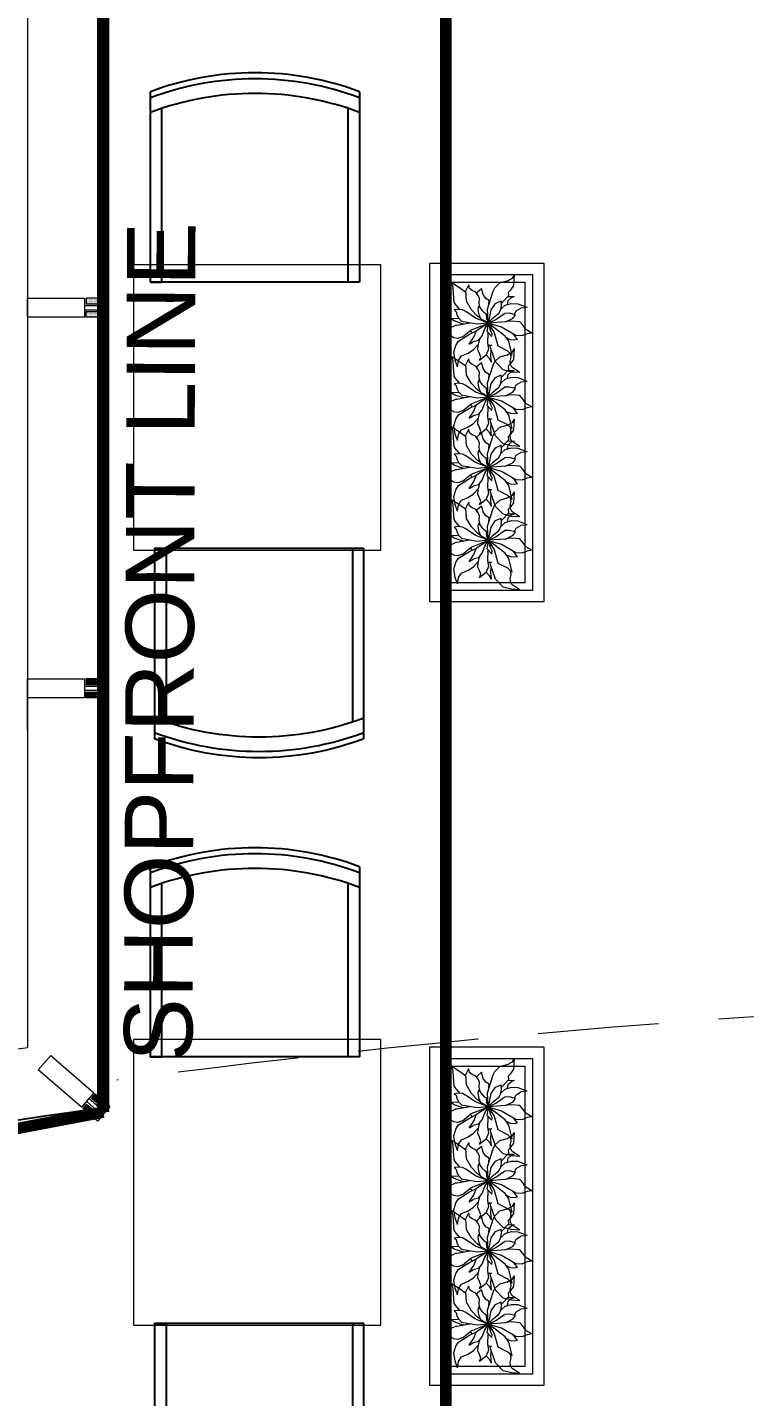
# Model space of a CAD drawing. Header units: millimetres. Extents: x 4459 to 18299, y -2909 to 3305.
# Drawn here: x 11926.5 to 12115.1, y 1101.8 to 1461.7 of the extents above; entities that cross this region are included whole.
import ezdxf
from ezdxf.xclip import XClip

# ---------------------------------------------------------------- set-up
doc = ezdxf.new("R2010")
doc.units = ezdxf.units.MM
doc.header["$LTSCALE"] = 5
doc.header["$XCLIPFRAME"] = 0
doc.linetypes.add('141125_RT1$0$HIDDEN', pattern=[9.524999999999995, 6.349999999999998, -3.174999999999998])
doc.linetypes.add('DASHEDX2', pattern=[1.5, 1, -0.5])
for name, color, linetype, lineweight in [('141125_RT1$0$LP-LINE_1', 41, 'Continuous', 15), ('141125_RT1$0$LP-SHOPFRONT', 230, 'Continuous', 9), ('A-_WIND----_E-', 4, 'Continuous', 13), ('LP-AREA_POLYLINE', 7, 'Continuous', 5), ('no3_ahşap gorunus on kalın', 34, 'Continuous', 20), ('no3_mermer gorunus on', 31, 'Continuous', 15), ('no3_tefriş izdüşüm', 87, 'Continuous', 15), ('no3_tefriş kesit ön', 24, 'Continuous', 25), ('no3_ölçü tefriş', 252, 'Continuous', 0)]:
    doc.layers.add(name, color=color, linetype=linetype, lineweight=lineweight)
for name, color, linetype in [('katman 1', 7, 'Continuous'), ('LP-RETAIL_LINE', 10, 'DASHEDX2'), ('xref_4_vitrin_kaplama$0$2DCAM', 6, 'Continuous')]:
    doc.layers.add(name, color=color, linetype=linetype)
doc.styles.add('TEXT-500', font='arial.ttf', dxfattribs={"height": 1.25})
pattern_1 = [(0, (0, 0), (0.9375, 1.875), [0, -1.875])]

# ---------------------------------------------------------------- blocks, each defined once
blk = doc.blocks.new('Mullion')
at = {"layer": 'A-_WIND----_E-', "lineweight": 0, "ltscale": 0.2999999999999999}
h = blk.add_hatch(dxfattribs=at)
h.set_pattern_fill('DOTS', color=8, scale=30)
h.set_pattern_definition(pattern_1)
h.paths.add_polyline_path([(0, 25), (-30, 25), (-30, 10), (0, 10)])
h = blk.add_hatch(dxfattribs=at)
h.set_pattern_fill('DOTS', color=8, scale=30)
h.set_pattern_definition(pattern_1)
h.paths.add_polyline_path([(0, -25), (-30, -25), (-30, -10), (0, -10)])
at = {"layer": 'A-_WIND----_E-', "color": 8, "lineweight": 0, "ltscale": 0.2999999999999999}
for points in [[(-185, 25), (-35, 25), (-35, -25), (-185, -25)], [(-35, -5), (0, -5), (0, 5), (-35, 5)], [(-30, 10), (0, 10), (0, 25), (-30, 25)], [(5, 25), (21, 25), (21, -25), (5, -25)], [(-30, -10), (0, -10), (0, -25), (-30, -25)]]:
    blk.add_lwpolyline(points, close=True, dxfattribs=at)
blk = doc.blocks.new('A$C25195F0E')
at = {"layer": 'LP-AREA_POLYLINE', "elevation": 4.343754e-10}
for points in [[(1241.289538408398, 1481.771808560442), (1740.611853405878, 982.4494935729595), (1740.611853410447, -260.5213327812821, 0.06013173421117496), (1740.611853410447, -260.5213327812821), (1740.611853412033, -260.5213327867173), (1740.611853410447, -260.5213327812821), (1740.611853410447, -260.5213327812821), (1740.611853410447, -260.5213327812821), (1740.611853410447, -260.5213327812821), (1740.611853410447, -260.5213327812821), (1740.611853410447, -260.5213327812821), (1740.611853410447, -260.5213327812821, 0.1425159284874142), (363.910648668787, -881.7700540678402), (-329.1675914946045, -187.7195104144735), (-378.6679432249766, -138.2202141176072)], [(1832.148862516079, 631.3331623820427), (1832.148862516079, -450.5505791022647, 0.0360024207227182), (1478.385942435564, -517.7902734839922), (1520.471963534298, -661.4096108145554), (1396.293859317625, -697.7985986152676), (1431.301155913155, -817.2616556475555), (1295.85431106628, -880.4067974961258), (957.0359783746562, -1038.363459580076), (957.0359783746562, -935.7081222731981), (837.0361213568767, -935.7045508444721), (837.0361213568767, -1055.704550844472), (538.1027967216742, -1055.708133434566), (364.2311962655031, -881.4511934745692), (364.2311962655031, -881.4511934745692, -0.1427365817317332), (1742.148862514962, -260.521332781957), (1742.148862516125, 631.3331623820427)]]:
    blk.add_lwpolyline(points, format="xyb", close=True, dxfattribs=at)
blk = doc.blocks.new('plan3')
at = {"layer": '141125_RT1$0$LP-LINE_1', "linetype": '141125_RT1$0$HIDDEN'}
blk.add_arc((27625.96915844024, -9929.740094745024, 8.542605445249762e-08), 2726.187439200251, 93.4277090032333, 97.43974848972775, dxfattribs=at)
at = {"layer": '141125_RT1$0$LP-SHOPFRONT'}
blk.add_line((27267.97301299611, -6021.973202159155), (27267.97301300058, -7234.944028513362), dxfattribs=at)
blk.add_arc((27647.39728095002, -9911.930804495787, -1.969821306069264e-09), 2703.74203168387, 98.06711677474536, 107.5986670926949, dxfattribs=at)
at = {"layer": 'A-_WIND----_E-', "color": 8, "lineweight": 0, "ltscale": 0.2999999999999999, "elevation": 1.351789569170592e-09}
blk.add_lwpolyline([(27249.47278670756, -6021.041624340965), (27249.47278670792, -7217.99756384134, 0.04013499430191375), (26824.33338827374, -7316.164380268878)], format="xyb", dxfattribs=at)
at = {"layer": 'LP-RETAIL_LINE', "ltscale": 0.2, "const_width": 3}
blk.add_lwpolyline([(27359.5097958179, -6343.089694982906), (27359.5097958179, -7424.973436467217, 0.0360024207227182), (27005.74687573738, -7492.213130848948), (27047.83289683613, -7635.832468179513), (26923.65479261945, -7672.221455980225), (26958.66208921497, -7791.684513012508), (26823.21524436812, -7854.829654861069), (26484.39691167647, -8012.786316945032), (26484.39691167648, -7910.130979638154), (26364.3970546587, -7910.127408209439), (26364.39705465872, -8030.127408209431), (26065.46373002349, -8030.130990799518), (25891.59212956734, -7855.874050839535), (25891.59212956734, -7855.874050839535, -0.1427365817317332), (27269.50979581678, -7234.944190146918), (27269.50979581796, -6343.089694982897)], format="xyb", close=True, dxfattribs=at)
at = {"layer": 'xref_4_vitrin_kaplama$0$2DCAM'}
blk.add_line((27267.97278670752, -6021.041624340902, 1.351789569170592e-09), (27267.97278670786, -7234.012450696007, 1.351789569170592e-09), dxfattribs=at)
blk.add_arc((27647.39705466434, -9910.99922668682, 1.351789569170592e-09), 2703.742031693153, 98.06711677474543, 107.598667216034, dxfattribs=at)
at = {"layer": 'A-_WIND----_E-'}
ref = blk.add_blockref('Mullion', (27267.97278579635, -7023.541625278127, 1.351789569170592e-09), dxfattribs=dict(at, xscale=0.1, yscale=0.1, zscale=0.1))
XClip(ref).set_block_clipping_path([(-22651.868302286835, -9465.857829264947), (3508.0003322414123, 16096.508782297431)])
ref = blk.add_blockref('Mullion', (27267.97278579581, -7123.541625278143, 1.351789569170592e-09), dxfattribs=dict(at, xscale=0.1, yscale=0.1, zscale=0.1))
XClip(ref).set_block_clipping_path([(-22651.868302281247, -8465.857829264889), (3508.000332247, 17096.50878229749)])
ref = blk.add_blockref('Mullion', (27267.97278670795, -7234.012450695929, 1.351789569170592e-09), dxfattribs=dict(at, xscale=0.09999999999999998, yscale=0.09999999999999998, zscale=0.09999999999999998, rotation=319.118257896372))
XClip(ref).set_block_clipping_path([(-12308.346654828347, -20391.131986442488), (7470.137795838935, -3269.500060411403), (-9260.429104017734, 16057.235773488297), (-29038.913554685016, -1064.3961525427876)])
at = {"layer": 'no3_ahşap gorunus on kalın'}
ref = blk.add_blockref('A$C25195F0E', (25527.36093330185, -6974.422857364958), dxfattribs=at)
XClip(ref).set_block_clipping_path([(-524.5749777341698, -995.7045508396586), (2091.411885718655, 1560.5321103165807)])
at = {"ltscale": 0.05, "extrusion": (-8.293577395358424e-09, -1.980887709716161e-08, 0.9999999999999998), "insert": (27283.97749766304, -7221.765665362271), "char_height": 18, "width": 368.7256650853347, "attachment_point": 4, "text_direction": (0.003808467911901814, 0.9999927477597844, 1.984031929999999e-08), "style": 'TEXT-500'}
blk.add_mtext('SHOPFRONT LINE', dxfattribs=at)
blk = doc.blocks.new('olea')
at = {"layer": 'no3_tefriş kesit ön'}
for p, q in [((12418.24347509724, 3977.250075682242), (12468.24347509724, 3977.25007568224)), ((12468.24347509724, 3977.25007568224), (12468.24347509724, 3974.250075682243)), ((12468.24347509724, 3974.250075682243), (12422.61806443963, 3974.25007568224)), ((12468.24347509724, 3925.250075682239), (12422.61806443963, 3925.250075682239)), ((12468.24347509724, 3922.25007568224), (12468.24347509724, 3925.250075682239))]:
    blk.add_line(p, q, dxfattribs=at)
blk.add_lwpolyline([(12468.24347509724, 3977.25007568224), (12468.24347509724, 3922.25007568224), (12418.24347509724, 3922.250075682239)], dxfattribs=at)
for centre, start, end in [((12491.36847509723, 3949.75007568224), 159.3903070624658, 200.6096929375336), ((12492.96679354029, 3949.75007568224), 159.3903070624689, 200.6096929375333), ((12496.8020628827, 3949.75007568224), 159.3903070624686, 200.6096929375314)]:
    blk.add_arc(centre, 78.125, start, end, dxfattribs=at)
blk = doc.blocks.new('dıs mekan')
at = {"layer": 'no3_mermer gorunus on', "elevation": -0.0004093187500450595}
blk.add_lwpolyline([(19416.21611610498, -8287.51315584355), (19416.21601806649, -8362.513155843484), (19481.21601806642, -8362.513240810153), (19481.21611610492, -8287.513240810222)], close=True, dxfattribs=at)
at = {"rotation": 269.9999251041265}
blk.add_blockref('olea', (15498.42587678671, 4176.179436639763, -0.0004093187500450596), dxfattribs=at)
at = {"xscale": -1, "rotation": 269.9999251041265}
blk.add_blockref('olea', (15499.48464177495, -20830.35449497535, -0.0004093187500450596), dxfattribs=at)
blk = doc.blocks.new('KUST')
for p, q in [((-3.107999999997446, 385.9107000000108), (13.87049999999874, 328.978799999993)), ((-3.107999999997446, 385.9107000000108), (58.59389999999962, 322.2953999999845)), ((233.5007999999988, 349.7588999999834), (324.2022000000048, 394.0085999999951)), ((302.9252999999983, 365.920200000005), (324.2022000000048, 394.0085999999951)), ((-239.6849999999972, 336.1335000000054), (-188.8409999999993, 298.3175999999844)), ((-239.6849999999972, 336.1335000000054), (-230.5523999999991, 293.5158000000001)), ((-230.5523999999991, 293.5158000000001), (-228.4787999999992, 238.8107999999874)), ((-188.8409999999993, 298.3175999999844), (-145.0284000000011, 287.3016000000007)), ((-145.0284000000011, 287.3016000000007), (-100.7123999999948, 274.3698000000109)), ((-100.7123999999948, 274.3698000000109), (-63.89910000000043, 204.2264999999929)), ((-43.53329999999573, 227.9823000000078), (-23.25420000000236, 259.9023000000102)), ((-23.25420000000236, 259.9023000000102), (11.86530000000516, 211.8209999999862)), ((-17.67870000000187, 254.2578000000048), (6.276000000005411, 279.9246000000039)), ((6.276000000005411, 279.9246000000039), (13.87049999999874, 328.978799999993)), ((58.59389999999962, 322.2953999999845), (86.65020000000254, 262.1291999999812)), ((86.65020000000254, 262.1291999999812), (92.1480000000031, 202.1873999999911)), ((124.4295000000051, 182.1167999999829), (163.8291000000009, 272.1429000000057)), ((125.2259999999978, 247.6958999999965), (136.3314000000031, 283.3463999999935)), ((134.5461, 313.5704999999803), (156.5415000000002, 256.9062000000031)), ((134.5461, 313.5704999999803), (136.3314000000031, 283.3463999999935)), ((163.8291000000009, 272.1429000000057), (195.8726999999982, 282.5933999999847)), ((195.8726999999982, 282.5933999999847), (210.4020000000048, 313.0074000000036)), ((210.4020000000048, 313.0074000000036), (233.5007999999988, 349.7588999999834)), ((295.9260000000029, 306.7908000000102), (302.9252999999983, 365.920200000005)), ((295.9260000000029, 306.7908000000102), (304.4312999999988, 235.3593000000046)), ((-244.2305999999974, 189.6629999999959), (-184.0664999999973, 173.1240000000071)), ((-244.2305999999974, 189.6629999999959), (-239.1173999999978, 162.3573000000079)), ((-239.1173999999978, 162.3573000000079), (-222.4227000000013, 129.9062999999819)), ((-228.4787999999992, 238.8107999999874), (-205.3482000000002, 189.6309000000087)), ((-222.4227000000013, 129.9062999999819), (-187.4312999999944, 100.788)), ((-205.3482000000002, 189.6309000000087), (-82.82309999999597, 96.95429999999305)), ((-63.89910000000043, 204.2264999999929), (-48.81569999999442, 155.9438999999998)), ((-54.08460000000161, 171.0500999999908), (-47.68500000000131, 172.7279999999837)), ((-49.33320000000094, 148.7066999999911), (-43.53329999999573, 227.9823000000078)), ((-49.33320000000094, 148.7066999999911), (0, 0)), ((4.802100000000564, 74.9219999999923), (26.73810000000572, 170.7069000000047)), ((11.86530000000516, 211.8209999999862), (26.73810000000572, 170.7069000000047)), ((47.45639999999867, 122.9415000000017), (72.06120000000169, 153.9482999999905)), ((72.06120000000169, 153.9482999999905), (109.749000000005, 174.0644999999858)), ((77.20650000000546, 158.1869999999981), (92.1480000000031, 202.1873999999911)), ((91.58939999999802, 226.8425999999863), (125.2259999999978, 247.6958999999965)), ((104.7273000000047, 68.39429999999993), (143.8662000000022, 129.8148000000083)), ((109.749000000005, 174.0644999999858), (145.1204999999987, 187.4357999999915)), ((124.7544000000033, 38.86170000000675), (258.8289000000003, 151.7829000000006)), ((143.8662000000022, 129.8148000000083), (145.1204999999987, 187.4357999999915)), ((258.8289000000003, 151.7829000000006), (282.0236999999992, 180.3749999999809)), ((282.0236999999992, 180.3749999999809), (304.4312999999988, 235.3593000000046)), ((-537.8675999999984, 92.18220000000201), (-503.4710999999987, 23.44890000000532)), ((-537.8675999999984, 92.18220000000201), (-463.3619999999951, 42.15539999997873)), ((-503.4710999999987, 23.44890000000532), (-455.6714999999969, -41.76870000000008)), ((-463.3619999999951, 42.15539999997873), (-434.0513999999956, 39.61259999998674)), ((-434.0513999999956, 39.61259999998674), (-403.9215000000013, 49.56210000000283)), ((-403.9215000000013, 49.56210000000283), (-374.8853999999994, 71.50050000000192)), ((-374.8853999999994, 71.50050000000192), (-341.4504000000022, 80.27099999999336)), ((-358.7583000000024, 88.0074000000036), (-229.389900000001, 109.6617000000037)), ((-358.7583000000024, 88.0074000000036), (-310.0158000000022, 66.00719999999001)), ((-310.0158000000022, 66.00719999999001), (-233.4044999999946, 0.1646999999934451)), ((-233.4044999999946, 0.1646999999934451), (-104.4476999999944, 15.57300000000623)), ((-229.389900000001, 109.6617000000037), (-170.672399999998, 96.41879999998082)), ((-170.672399999998, 96.41879999998082), (-11.16929999999741, 3.208799999981693)), ((-104.4476999999944, 15.57300000000623), (-11.16929999999741, 3.208799999981693)), ((-103.8069000000007, 15.24359999998524), (-102.1679999999947, 14.95290000000296)), ((-93.97860000000264, 13.49040000001196), (-90.70109999999829, 12.90659999998525)), ((-84.15059999999528, 11.740199999997), (-77.6001000000008, 10.57380000000876)), ((-82.82309999999597, 96.95429999999305), (-5.401499999996418, 0.8193000000119355)), ((-74.3222999999972, 9.983699999997953), (-26.8889999999999, 1.521900000011556)), ((-69.10379999999918, -9.942599999999402), (0, 0)), ((-7.136399999998844, -16.14299999999957), (3.799499999999512, 0.5379000000061751)), ((-5.886599999999476, -3.781200000003082), (3.799499999999512, 0.5379000000061751)), ((-1.670700000002512, -1.034400000014557), (0, 0.0008999999977277)), ((0, 0), (4.802100000000564, 74.9219999999923)), ((7.470899999998437, 8.999699999992572), (28.05660000000216, 56.46749999999656)), ((10.55160000000512, 5.079000000000633), (104.7273000000047, 68.39429999999993)), ((17.42730000000563, 1.835700000003726), (124.7544000000033, 38.86170000000675)), ((28.05660000000216, 56.46749999999656), (47.45639999999867, 122.9415000000017)), ((43.12140000000397, -0.9660000000167202), (84.74130000000457, 11.99579999999969)), ((84.74130000000457, 11.99579999999969), (97.82430000000488, 1.105500000005577)), ((97.82430000000488, 1.105500000005577), (122.4015000000009, -6.772800000021562)), ((161.5494000000012, 68.17710000000261), (192.8925000000021, 83.33370000000286)), ((164.136000000002, 72.55080000001044), (165.4037999999986, 69.19080000000122)), ((192.8925000000021, 83.33370000000286), (220.4775000000012, 63.97019999998292)), ((203.5905000000042, -12.07590000000209), (247.0278000000036, 9.549000000004071)), ((220.4775000000012, 63.97019999998292), (263.7864000000008, 54.86760000001141)), ((247.0278000000036, 9.549000000004071), (278.2563000000039, 7.509600000003047)), ((263.7864000000008, 54.86760000001141), (323.7306000000018, 60.36059999998997)), ((278.2563000000039, 7.509600000003047), (311.4899999999977, -2.190299999995204)), ((292.3919999999981, 2.737499999977899), (306.9720000000046, 15.04199999998264)), ((306.9720000000046, 15.04199999998264), (323.7306000000018, 60.36059999998997)), ((-455.6714999999969, -41.76870000000008), (-359.696699999995, -80.02410000000282)), ((-359.696699999995, -80.02410000000282), (-226.8170999999995, -71.77050000000236)), ((-346.3253999999978, -115.3952999999888), (-285.5666999999983, -97.41209999999683)), ((-346.3253999999978, -115.3952999999888), (-308.3495999999968, -119.7578999999905)), ((-308.3495999999968, -119.7578999999905), (-266.3862000000023, -133.7289000000169)), ((-285.5666999999983, -97.41209999999683), (-242.4269999999979, -73.5557999999969)), ((-264.5369999999986, -130.7739000000083), (-224.2125000000016, -89.50200000001587)), ((-226.8170999999995, -71.77050000000236), (-198.8706000000008, -67.05330000000913)), ((-224.2125000000016, -89.50200000001587), (-172.0182000000023, -77.85870000001296)), ((-203.6997000000014, -52.37519999999449), (-191.6471999999999, -81.0060000000135)), ((-172.0182000000023, -77.85870000001296), (-84.15059999999528, -38.6786999999913)), ((-127.5419999999997, -21.17850000000772), (-104.1638999999947, -8.905799999990904)), ((-127.5419999999997, -21.17850000000772), (-68.73299999999745, -42.58349999998927)), ((-114.0515999999963, -150.6386999999904), (-88.22009999999523, -100.893300000007)), ((-104.1638999999947, -8.905799999990904), (-69.10379999999918, -9.942599999999402)), ((-92.05169999999896, -101.8982999999935), (-88.22009999999523, -100.893300000007)), ((-88.22009999999523, -100.893300000007), (-37.40820000000156, -52.78259999998909)), ((-68.73299999999745, -42.58349999998927), (-6.687899999997171, -4.142700000011246)), ((-37.40820000000156, -52.78259999998909), (-9.237599999997315, -16.33080000000291)), ((-21.14849999999819, -130.364400000019), (2.201400000001286, -7.853099999988444)), ((-4.206599999994864, -0.604200000009314), (-0.8880000000004884, -1.261200000021745)), ((-1.167299999994498, -29.27850000002081), (1.963800000004312, -179.2833000000087)), ((2.01900000000137, -6.713100000001759), (31.35240000000294, -104.3150999999966)), ((2.430900000001657, -1.91820000000007), (14.04420000000357, -4.216799999994691)), ((2.430900000001657, -5.250600000010763), (27.23250000000235, -22.61130000000549)), ((7.956000000001495, -0.1784999999927095), (43.12140000000397, -0.9660000000167202)), ((11.81970000000092, -12.95250000000578), (88.88399999999876, -97.41000000000213)), ((14.31900000000041, -11.606699999993), (64.84229999999798, -52.56060000000389)), ((31.35240000000294, -104.3150999999966), (111.5433000000024, -230.6055000000015)), ((64.84229999999798, -52.56060000000389), (105.6429000000037, -52.09139999999479)), ((71.46149999999807, -53.57070000001158), (96.25410000000443, -70.9250999999881)), ((88.88399999999876, -97.41000000000213), (180.3041999999976, -157.3241999999937)), ((96.25410000000443, -70.9214999999972), (175.818000000001, -101.2070999999992)), ((105.6429000000037, -52.09139999999479), (154.8065999999977, -41.67030000000977)), ((122.4015000000009, -6.772800000021562), (182.1261000000021, -23.8448999999946)), ((154.8065999999977, -41.67030000000977), (182.1261000000021, -23.8448999999946)), ((163.1882999999988, -17.2256999999945), (203.5905000000042, -12.07590000000209)), ((175.818000000001, -101.2070999999992), (267.1785000000057, -114.0747000000147)), ((267.1785000000057, -114.0747000000147), (358.9785000000006, -81.81149999999207)), ((311.4899999999977, -2.190299999995204), (338.6720999999994, -27.79770000000781)), ((338.6720999999994, -27.79770000000781), (364.7507999999988, -41.42069999999194)), ((344.7785999999979, -86.76450000000386), (406.9977000000023, -124.4613000000186)), ((358.9785000000006, -81.81149999999207), (399.7148999999979, -34.29330000001301)), ((364.7507999999988, -41.42069999999194), (399.7148999999979, -34.29330000001301)), ((406.9977000000023, -124.4613000000186), (477.6764999999983, -175.492799999995)), ((-288.5786999999993, -210.7407000000194), (-264.5369999999986, -130.7739000000083)), ((-288.5786999999993, -210.7407000000194), (-265.7958000000008, -188.3948999999916)), ((-265.7958000000008, -188.3948999999916), (-229.3257000000011, -187.012500000003)), ((-229.3257000000011, -187.012500000003), (-191.8532999999996, -189.4616999999926)), ((-191.8532999999996, -189.4616999999926), (-157.4888999999956, -172.2632999999973)), ((-185.4809999999986, -283.9599000000135), (-174.1514999999964, -225.7439999999974)), ((-174.1514999999964, -225.7439999999974), (-144.3602999999996, -162.6024000000029)), ((-157.4888999999956, -172.2632999999973), (-105.4457999999983, -131.5797000000202)), ((-114.0515999999963, -150.6386999999904), (-107.2400999999957, -200.0085000000013)), ((-112.0101000000005, -244.2285000000197), (-69.543299999998, -179.8896000000127)), ((-112.0101000000005, -244.2285000000197), (-107.2400999999957, -200.0085000000013)), ((-69.543299999998, -179.8896000000127), (-21.14849999999819, -130.364400000019)), ((-48.2024999999993, -323.6619000000132), (-27.95999999999879, -205.8129000000122)), ((-27.95999999999879, -205.8129000000122), (-23.25420000000236, -133.7610000000041)), ((-26.20230000000277, -274.9215000000163), (1.963800000004312, -179.2833000000087)), ((-25.16759999999749, -177.4406999999883), (-10.38179999999898, -179.8623000000134)), ((-10.38179999999898, -179.8623000000134), (1.062000000004559, -179.3244000000072)), ((66.78779999999733, -161.9088000000147), (92.46389999999849, -282.6738000000205)), ((73.11870000000056, -179.5577999999978), (76.4283000000006, -177.7769999999919)), ((78.61650000000111, -214.9590000000103), (95.31570000000329, -238.9550999999983)), ((95.31570000000329, -238.9550999999983), (141.5132999999997, -290.2680000000146)), ((113.8368000000014, -228.1631999999945), (146.6952000000049, -239.8017000000095)), ((145.7613000000009, -240.6029999999987), (171.5195999999992, -311.0460000000103)), ((146.6952000000049, -239.8017000000095), (173.5887000000019, -240.9324000000197)), ((173.5887000000019, -240.9324000000197), (207.6462000000049, -238.1379000000152)), ((180.3041999999976, -157.3241999999937), (205.9799999999996, -177.1890000000099)), ((205.9799999999996, -177.1890000000099), (225.0917999999984, -211.0542000000123)), ((207.6462000000049, -238.1379000000152), (235.1348999999999, -249.3437999999969)), ((218.8431000000008, -199.612500000012), (284.7201000000041, -219.9669000000199)), ((225.0917999999984, -211.0542000000123), (235.1348999999999, -249.3437999999969)), ((284.7201000000041, -219.9669000000199), (301.5429000000012, -221.6927999999939)), ((301.5429000000012, -221.6927999999939), (380.9510999999986, -196.7721000000211)), ((380.9510999999986, -196.7721000000211), (433.5480000000047, -178.8824999999974)), ((433.5480000000047, -178.8824999999974), (477.6764999999983, -175.492799999995)), ((-213.9768000000004, -393.7455000000114), (-186.1356000000001, -351.6587999999956)), ((-186.1356000000001, -351.6587999999956), (-185.4809999999986, -283.9599000000135)), ((-125.5370999999968, -403.2852000000048), (-74.62919999999826, -363.3314999999925)), ((-74.62919999999826, -363.3314999999925), (-48.2024999999993, -323.6619000000132)), ((-26.20230000000277, -274.9215000000163), (-24.22469999999919, -321.4667999999961)), ((-24.22469999999919, -321.4667999999961), (-3.199499999996647, -354.8265000000129)), ((-3.199499999996647, -354.8265000000129), (30.13020000000211, -372.6861000000099)), ((30.13020000000211, -372.6861000000099), (55.98930000000166, -408.8724000000184)), ((63.02040000000204, -435.6744000000162), (96.44640000000493, -336.8751000000088)), ((92.46389999999849, -282.6738000000205), (98.39190000000428, -297.4869000000012)), ((96.44640000000493, -336.8751000000088), (98.39190000000428, -297.4869000000012)), ((141.5132999999997, -290.2680000000146), (171.5195999999992, -311.0460000000103)), ((-264.9764999999974, -425.5370999999968), (-213.9768000000004, -393.7455000000114)), ((-264.9764999999974, -425.5370999999968), (-200.7017999999988, -420.9549000000038)), ((-200.7017999999988, -420.9549000000038), (-125.5370999999968, -403.2852000000048)), ((55.98930000000166, -408.8724000000184), (63.02040000000204, -435.6744000000162))]:
    blk.add_line(p, q)
blk = doc.blocks.new('saksı')
blk.add_lwpolyline([(18781.80192742186, -7859.988745942865), (18702.80192742186, -7859.988745942865), (18702.80192742186, -7839.988745942865), (18781.80192742186, -7839.988745942865), (18781.80192742186, -7859.988745942865)])
at = {"layer": 'no3_ahşap gorunus on kalın'}
for points in [[(18786.80192742186, -7864.988745942865), (18697.80192742186, -7864.988745942865), (18697.80192742186, -7834.988745942865), (18786.80192742186, -7834.988745942865)], [(18783.80192742186, -7861.988745942865), (18700.80192742186, -7861.988745942865), (18700.80192742186, -7837.988745942865), (18783.80192742186, -7837.988745942865)]]:
    blk.add_lwpolyline(points, close=True, dxfattribs=at)
at = {"layer": 'no3_tefriş izdüşüm', "color": 68, "lineweight": 9, "xscale": -0.02819861025324538, "yscale": 0.02819861025324538, "zscale": 0.02819861025324538, "rotation": 202.4643433134551}
for p in [(18713.99887296815, -7850.47291039447), (18733.14657015479, -7850.47291039447), (18751.66500029773, -7850.47291039447), (18771.08238336023, -7850.47291039447)]:
    blk.add_blockref('KUST', p, dxfattribs=at)

msp = doc.modelspace()

# ---------------------------------------------------------------- linework, layer by layer
at = {"layer": 'katman 1', "color": 7, "lineweight": 9, "true_color": 0xffffff}
msp.add_line((11926.50698711196, 1276.998437769957, 1.351789593456509e-09), (11926.50698619988, 1286.998437769869, 1.351789593456509e-09), dxfattribs=at)

# ---------------------------------------------------------------- block references
msp.add_blockref('plan3', (-15322.96579959594, 8411.54923821638))
at = {"layer": 'no3_mermer gorunus on', "color": 3, "rotation": 90.00000000000001}
for p in [(4197.323714013441, -17387.08731469279), (4197.323714013441, -17593.07344996715)]:
    msp.add_blockref('saksı', p, dxfattribs=at)
at = {"layer": 'no3_ölçü tefriş', "rotation": 7.489588767612865e-05}
for p in [(-7461.802258956974, 9686.819719113526, 0.0004093187500450641), (-7461.802258956974, 9483.144162190922, 0.0004093187500450641)]:
    msp.add_blockref('dıs mekan', p, dxfattribs=at)

doc.saveas('drawing.dxf')
